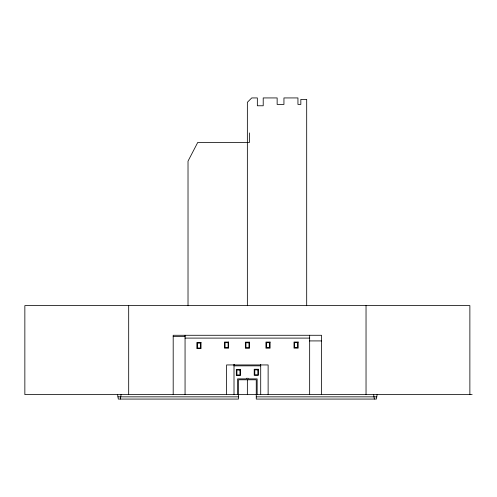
<?xml version="1.0" encoding="UTF-8"?>
<svg xmlns="http://www.w3.org/2000/svg" width="497" height="497" viewBox="0 0 497 497"><rect width="100%" height="100%" fill="white"/><g stroke="black" fill="none" stroke-linecap="round" stroke-linejoin="round"><path stroke-width="0.75" d="M120.38 399.066L121.075 394.612M377.105 394.612L376.415 399.066L256.259 399.066L256.259 379.783L238.461 379.783L238.461 399.066L118.305 399.066L117.609 394.612M173.192 336.388L185.114 336.388M185.058 338.097L309.662 338.097M309.501 340.917L321.528 340.917M234.006 365.835L260.708 365.835M472.15 394.612L24.85 394.612L24.85 305.612L469.87 305.612L469.87 394.612M117.957 396.842L238.461 396.842M256.259 396.842L376.763 396.842M373.645 394.612L374.34 399.066M366.034 305.612L366.034 394.612M321.528 394.612L321.528 335.276L173.192 335.276L173.192 394.612M309.662 335.276L309.662 394.612M306.692 305.705L306.692 99.375L300.834 99.375L300.834 104.426L297.945 104.426L297.945 97.934L283.942 97.934L283.942 104.426L277.146 104.426L277.146 97.934L263.211 97.934L263.211 105.774L257.34 105.774L257.34 97.934L251.73 97.934L247.357 102.307L247.357 305.698M268.125 394.612L268.125 364.947L226.595 364.947L226.595 394.612M260.708 364.5L260.708 394.612M260.558 364.5L260.558 364.947M257.148 394.612L257.148 378.888L248.251 378.888L248.251 378.298L246.469 378.298L246.469 378.888L237.572 378.888L237.572 394.612M249.482 132.929L249.482 142.434L197.744 142.434L188.021 161.14L188.021 305.754M247.357 379.783L247.357 394.612M234.162 364.5L234.162 364.947M234.006 364.5L234.006 394.612M185.058 335.276L185.058 394.612M128.686 305.612L128.686 394.612M228.632 342.066L224.482 342.066L224.482 348.167L228.632 348.167L228.632 342.066M270.088 342.079L265.938 342.079L265.938 348.18L270.088 348.18L270.088 342.079M298.163 342.042L294.007 342.042L294.007 348.142L298.163 348.142L298.163 342.042M249.506 342.16L245.356 342.16L245.356 348.26L249.506 348.26L249.506 342.16M201.018 342.514L196.868 342.514L196.868 348.614L201.018 348.614L201.018 342.514M228.111 342.657L225.073 342.657L225.073 347.571L228.111 347.571L228.111 342.657M297.641 342.632L294.603 342.632L294.603 347.552L297.641 347.552L297.641 342.632M248.985 342.75L245.947 342.75L245.947 347.664L248.985 347.664L248.985 342.75M269.567 342.669L266.529 342.669L266.529 347.589L269.567 347.589L269.567 342.669M200.496 343.104L197.458 343.104L197.458 348.018L200.496 348.018L200.496 343.104M258.372 369.259L254.215 369.259L254.215 375.365L258.372 375.365L258.372 369.259M240.48 369.451L236.323 369.451L236.323 375.552L240.48 375.552L240.48 369.451M257.844 369.855L254.806 369.855L254.806 374.769L257.844 374.769L257.844 369.855M239.958 370.048L236.92 370.048L236.92 374.962L239.958 374.962L239.958 370.048"/></g></svg>
